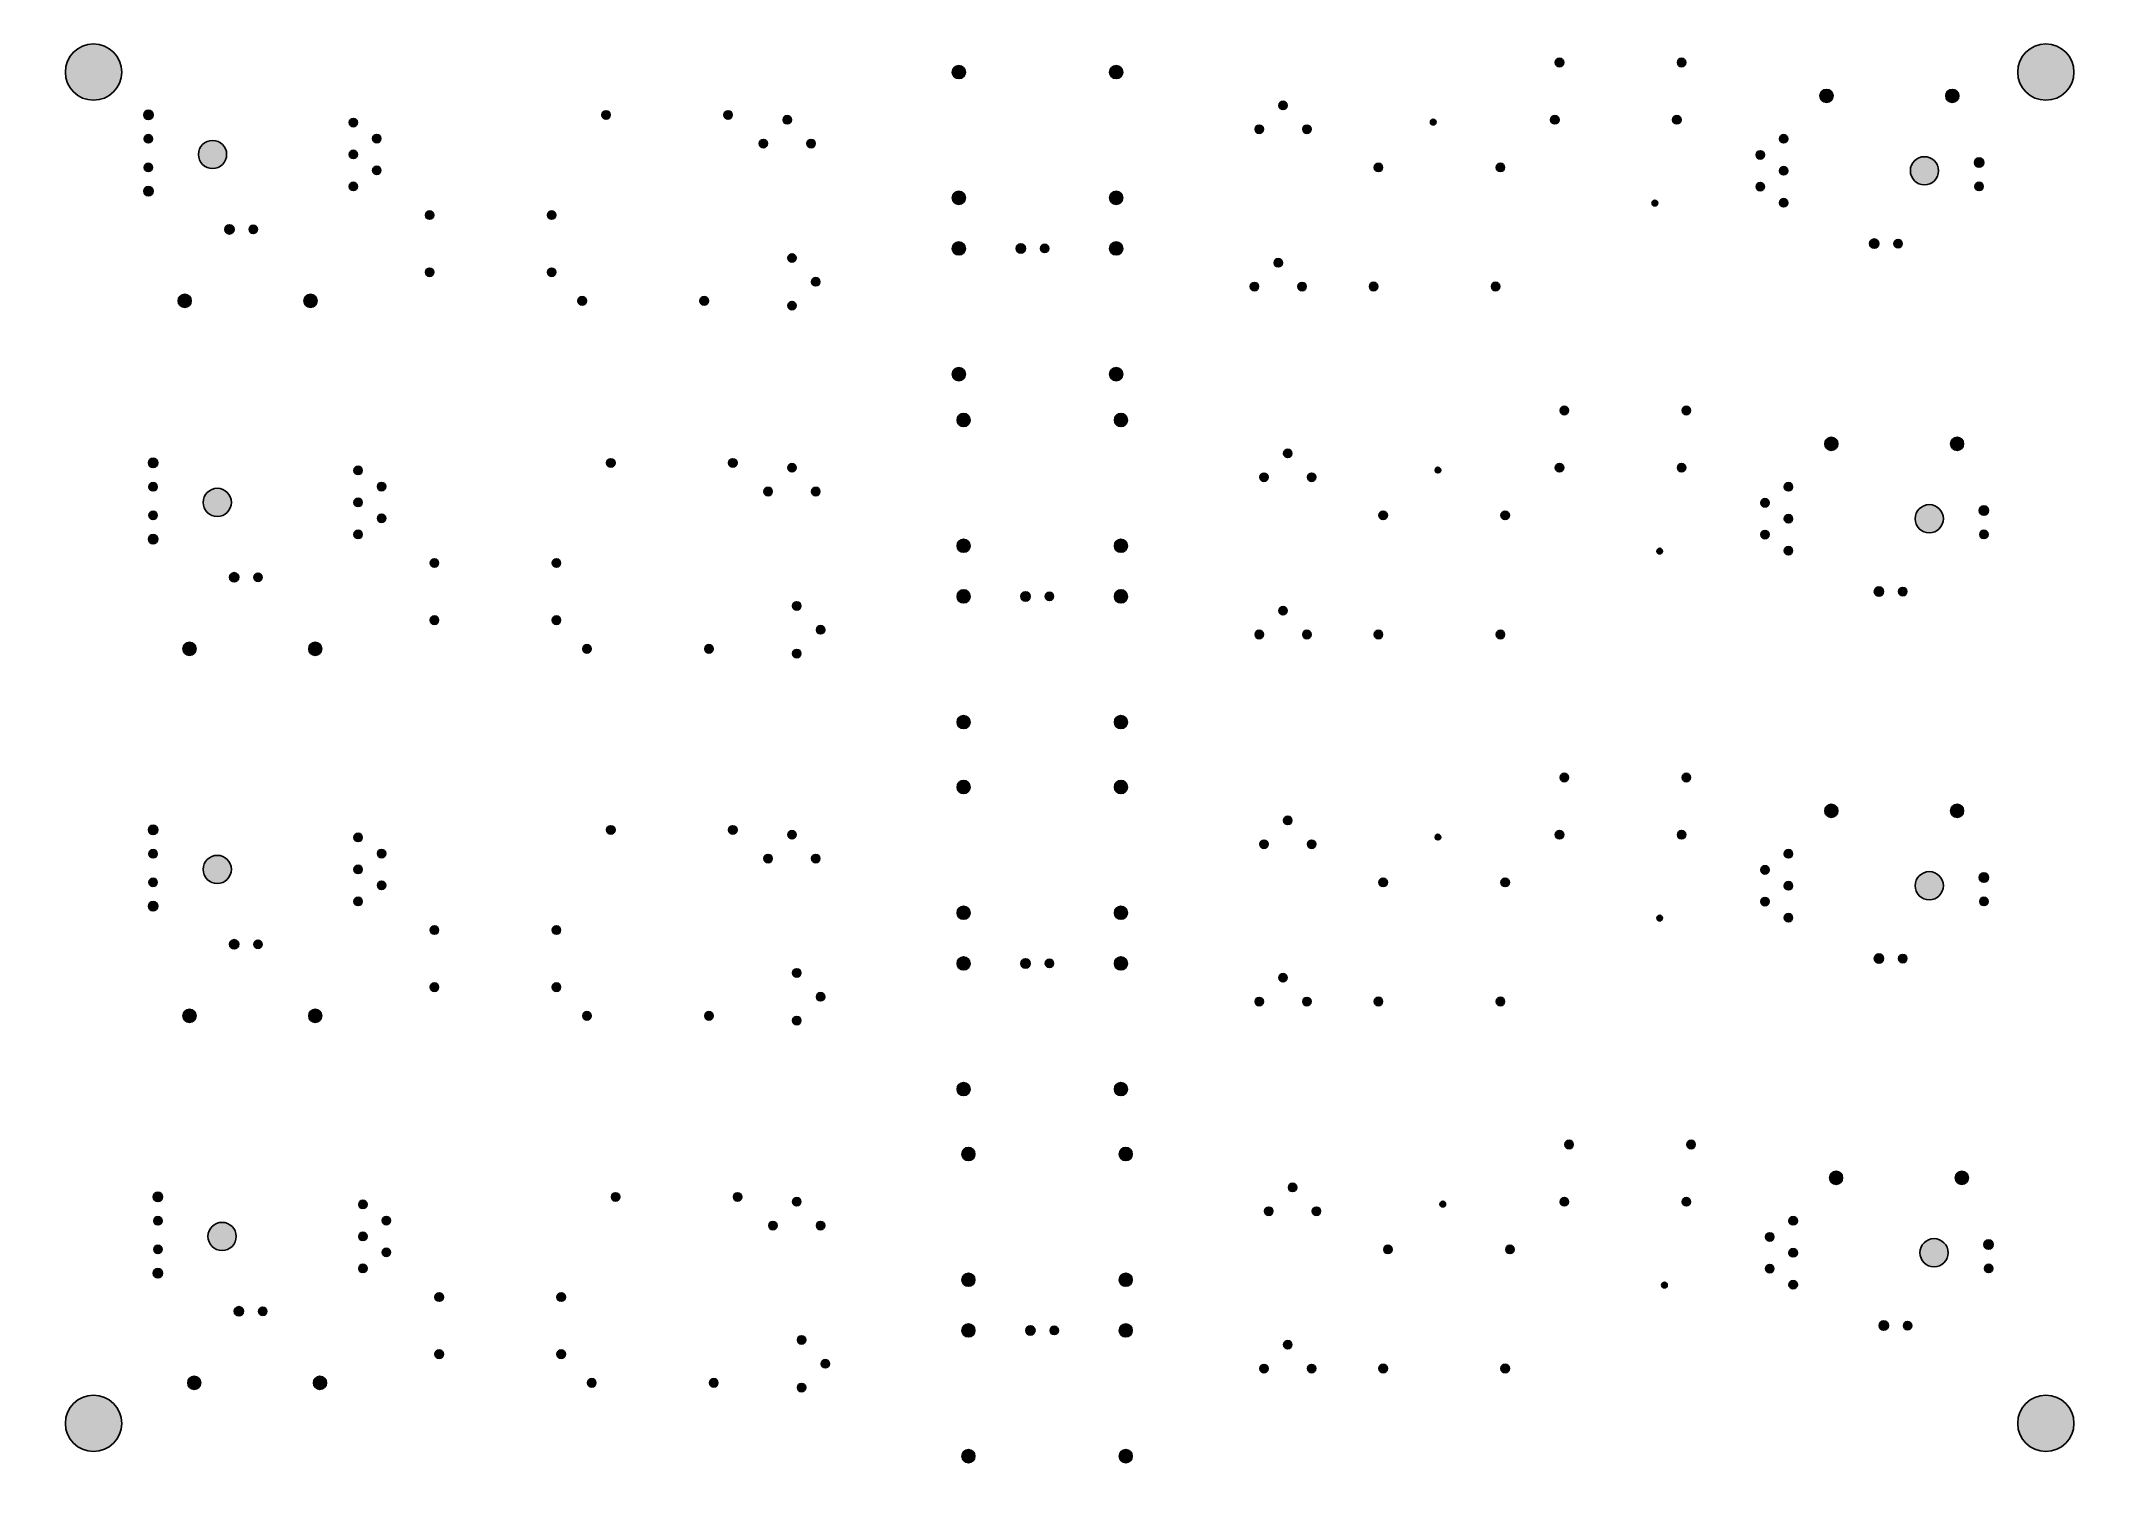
# Model space of a CAD drawing. Extents: x -90 to 8530, y -2840 to 3210.
import ezdxf

# ---------------------------------------------------------------- set-up
doc = ezdxf.new("R2010")
doc.units = 0
doc.layers.add('BOARD_OUTLINE', color=2, linetype='CONTINUOUS')
doc.layers.add('DRILL', color=255, linetype='CONTINUOUS')

msp = doc.modelspace()

# ---------------------------------------------------------------- hatches: boundary and pattern name
at = {"layer": 'BOARD_OUTLINE'}
h = msp.add_hatch(color=255, dxfattribs=at)
edge = h.paths.add_edge_path()
edge.add_arc((130, 3080), 118.110236, 0, 360)
h = msp.add_hatch(color=255, dxfattribs=at)
edge = h.paths.add_edge_path()
edge.add_arc((8320, 3080), 118.110236, 0, 360)
h = msp.add_hatch(color=255, dxfattribs=at)
edge = h.paths.add_edge_path()
edge.add_arc((130, -2590), 118.110236, 0, 360)
h = msp.add_hatch(color=255, dxfattribs=at)
edge = h.paths.add_edge_path()
edge.add_arc((8320, -2590), 118.110236, 0, 360)
at = {"layer": 'DRILL'}
h = msp.add_hatch(color=255, dxfattribs=at)
edge = h.paths.add_edge_path()
edge.add_arc((130, 3080), 118.110236, 0, 360)
h = msp.add_hatch(color=255, dxfattribs=at)
edge = h.paths.add_edge_path()
edge.add_arc((8320, 3080), 118.110236, 0, 360)
h = msp.add_hatch(color=255, dxfattribs=at)
edge = h.paths.add_edge_path()
edge.add_arc((3760, 3080), 27.5, 0, 360)
h = msp.add_hatch(color=255, dxfattribs=at)
edge = h.paths.add_edge_path()
edge.add_arc((4420, 3080), 27.5, 0, 360)
h = msp.add_hatch(color=255, dxfattribs=at)
edge = h.paths.add_edge_path()
edge.add_arc((6280, 3120), 17.716535, 0, 360)
h = msp.add_hatch(color=255, dxfattribs=at)
edge = h.paths.add_edge_path()
edge.add_arc((6791.811024, 3120), 17.716535, 0, 360)
h = msp.add_hatch(color=255, dxfattribs=at)
edge = h.paths.add_edge_path()
edge.add_arc((5120, 2940), 17.5, 0, 360)
h = msp.add_hatch(color=255, dxfattribs=at)
edge = h.paths.add_edge_path()
edge.add_arc((7400, 2980), 27.5, 0, 360)
h = msp.add_hatch(color=255, dxfattribs=at)
edge = h.paths.add_edge_path()
edge.add_arc((7927.559055, 2980), 27.5, 0, 360)
h = msp.add_hatch(color=255, dxfattribs=at)
edge = h.paths.add_edge_path()
edge.add_arc((360, 2900), 19.585, 0, 360)
h = msp.add_hatch(color=255, dxfattribs=at)
edge = h.paths.add_edge_path()
edge.add_arc((1220.000039, 2868.333268), 17.5, 0, 360)
h = msp.add_hatch(color=255, dxfattribs=at)
edge = h.paths.add_edge_path()
edge.add_arc((2280, 2900), 17.716535, 0, 360)
h = msp.add_hatch(color=255, dxfattribs=at)
edge = h.paths.add_edge_path()
edge.add_arc((2791.811024, 2900), 17.716535, 0, 360)
h = msp.add_hatch(color=255, dxfattribs=at)
edge = h.paths.add_edge_path()
edge.add_arc((3040, 2880), 17.5, 0, 360)
h = msp.add_hatch(color=255, dxfattribs=at)
edge = h.paths.add_edge_path()
edge.add_arc((5020, 2840), 17.5, 0, 360)
h = msp.add_hatch(color=255, dxfattribs=at)
edge = h.paths.add_edge_path()
edge.add_arc((5220, 2840), 17.5, 0, 360)
h = msp.add_hatch(color=255, dxfattribs=at)
edge = h.paths.add_edge_path()
edge.add_arc((5750, 2870), 11.811024, 0, 360)
h = msp.add_hatch(color=255, dxfattribs=at)
edge = h.paths.add_edge_path()
edge.add_arc((6260, 2880), 17.716535, 0, 360)
h = msp.add_hatch(color=255, dxfattribs=at)
edge = h.paths.add_edge_path()
edge.add_arc((6771.811024, 2880), 17.716535, 0, 360)
h = msp.add_hatch(color=255, dxfattribs=at)
edge = h.paths.add_edge_path()
edge.add_arc((360, 2800), 17.5, 0, 360)
h = msp.add_hatch(color=255, dxfattribs=at)
edge = h.paths.add_edge_path()
edge.add_arc((629.166693, 2734.166614), 59.165, 0, 360)
h = msp.add_hatch(color=255, dxfattribs=at)
edge = h.paths.add_edge_path()
edge.add_arc((1318.333346, 2800.833268), 17.5, 0, 360)
h = msp.add_hatch(color=255, dxfattribs=at)
edge = h.paths.add_edge_path()
edge.add_arc((2940, 2780), 17.5, 0, 360)
h = msp.add_hatch(color=255, dxfattribs=at)
edge = h.paths.add_edge_path()
edge.add_arc((3140, 2780), 17.5, 0, 360)
h = msp.add_hatch(color=255, dxfattribs=at)
edge = h.paths.add_edge_path()
edge.add_arc((7219.999961, 2800.000039), 17.5, 0, 360)
h = msp.add_hatch(color=255, dxfattribs=at)
edge = h.paths.add_edge_path()
edge.add_arc((360, 2680), 17.5, 0, 360)
h = msp.add_hatch(color=255, dxfattribs=at)
edge = h.paths.add_edge_path()
edge.add_arc((1220.000039, 2734.166614), 17.5, 0, 360)
h = msp.add_hatch(color=255, dxfattribs=at)
edge = h.paths.add_edge_path()
edge.add_arc((1318.333346, 2667.499961), 17.5, 0, 360)
h = msp.add_hatch(color=255, dxfattribs=at)
edge = h.paths.add_edge_path()
edge.add_arc((5520, 2680), 17.716535, 0, 360)
h = msp.add_hatch(color=255, dxfattribs=at)
edge = h.paths.add_edge_path()
edge.add_arc((6031.811024, 2680), 17.716535, 0, 360)
h = msp.add_hatch(color=255, dxfattribs=at)
edge = h.paths.add_edge_path()
edge.add_arc((7121.666654, 2732.500039), 17.5, 0, 360)
h = msp.add_hatch(color=255, dxfattribs=at)
edge = h.paths.add_edge_path()
edge.add_arc((7219.999961, 2665.833386), 17.5, 0, 360)
h = msp.add_hatch(color=255, dxfattribs=at)
edge = h.paths.add_edge_path()
edge.add_arc((7810.833307, 2665.833386), 59.165, 0, 360)
h = msp.add_hatch(color=255, dxfattribs=at)
edge = h.paths.add_edge_path()
edge.add_arc((8040, 2700), 19.585, 0, 360)
h = msp.add_hatch(color=255, dxfattribs=at)
edge = h.paths.add_edge_path()
edge.add_arc((360, 2580), 19.585, 0, 360)
h = msp.add_hatch(color=255, dxfattribs=at)
edge = h.paths.add_edge_path()
edge.add_arc((1220.000039, 2599.999961), 17.5, 0, 360)
h = msp.add_hatch(color=255, dxfattribs=at)
edge = h.paths.add_edge_path()
edge.add_arc((7121.666654, 2599.166732), 17.5, 0, 360)
h = msp.add_hatch(color=255, dxfattribs=at)
edge = h.paths.add_edge_path()
edge.add_arc((8040, 2600), 17.5, 0, 360)
h = msp.add_hatch(color=255, dxfattribs=at)
edge = h.paths.add_edge_path()
edge.add_arc((3760, 2552.440945), 27.5, 0, 360)
h = msp.add_hatch(color=255, dxfattribs=at)
edge = h.paths.add_edge_path()
edge.add_arc((4420, 2552.440945), 27.5, 0, 360)
h = msp.add_hatch(color=255, dxfattribs=at)
edge = h.paths.add_edge_path()
edge.add_arc((6680, 2530), 11.811024, 0, 360)
h = msp.add_hatch(color=255, dxfattribs=at)
edge = h.paths.add_edge_path()
edge.add_arc((7219.999961, 2531.666732), 17.5, 0, 360)
h = msp.add_hatch(color=255, dxfattribs=at)
edge = h.paths.add_edge_path()
edge.add_arc((700, 2420), 19.585, 0, 360)
h = msp.add_hatch(color=255, dxfattribs=at)
edge = h.paths.add_edge_path()
edge.add_arc((800, 2420), 17.5, 0, 360)
h = msp.add_hatch(color=255, dxfattribs=at)
edge = h.paths.add_edge_path()
edge.add_arc((1540, 2480), 17.716535, 0, 360)
h = msp.add_hatch(color=255, dxfattribs=at)
edge = h.paths.add_edge_path()
edge.add_arc((2051.811024, 2480), 17.716535, 0, 360)
h = msp.add_hatch(color=255, dxfattribs=at)
edge = h.paths.add_edge_path()
edge.add_arc((3760, 2340), 27.5, 0, 360)
h = msp.add_hatch(color=255, dxfattribs=at)
edge = h.paths.add_edge_path()
edge.add_arc((4020, 2340), 19.585, 0, 360)
h = msp.add_hatch(color=255, dxfattribs=at)
edge = h.paths.add_edge_path()
edge.add_arc((4120, 2340), 17.5, 0, 360)
h = msp.add_hatch(color=255, dxfattribs=at)
edge = h.paths.add_edge_path()
edge.add_arc((4420, 2340), 27.5, 0, 360)
h = msp.add_hatch(color=255, dxfattribs=at)
edge = h.paths.add_edge_path()
edge.add_arc((7600, 2360), 19.585, 0, 360)
h = msp.add_hatch(color=255, dxfattribs=at)
edge = h.paths.add_edge_path()
edge.add_arc((7700, 2360), 17.5, 0, 360)
h = msp.add_hatch(color=255, dxfattribs=at)
edge = h.paths.add_edge_path()
edge.add_arc((1540, 2240), 17.716535, 0, 360)
h = msp.add_hatch(color=255, dxfattribs=at)
edge = h.paths.add_edge_path()
edge.add_arc((2051.811024, 2240), 17.716535, 0, 360)
h = msp.add_hatch(color=255, dxfattribs=at)
edge = h.paths.add_edge_path()
edge.add_arc((3060, 2300), 17.5, 0, 360)
h = msp.add_hatch(color=255, dxfattribs=at)
edge = h.paths.add_edge_path()
edge.add_arc((5100, 2280), 17.5, 0, 360)
h = msp.add_hatch(color=255, dxfattribs=at)
edge = h.paths.add_edge_path()
edge.add_arc((3160, 2200), 17.5, 0, 360)
h = msp.add_hatch(color=255, dxfattribs=at)
edge = h.paths.add_edge_path()
edge.add_arc((5000, 2180), 17.5, 0, 360)
h = msp.add_hatch(color=255, dxfattribs=at)
edge = h.paths.add_edge_path()
edge.add_arc((5200, 2180), 17.5, 0, 360)
h = msp.add_hatch(color=255, dxfattribs=at)
edge = h.paths.add_edge_path()
edge.add_arc((5500, 2180), 17.716535, 0, 360)
h = msp.add_hatch(color=255, dxfattribs=at)
edge = h.paths.add_edge_path()
edge.add_arc((6011.811024, 2180), 17.716535, 0, 360)
h = msp.add_hatch(color=255, dxfattribs=at)
edge = h.paths.add_edge_path()
edge.add_arc((512.440945, 2120), 27.5, 0, 360)
h = msp.add_hatch(color=255, dxfattribs=at)
edge = h.paths.add_edge_path()
edge.add_arc((1040, 2120), 27.5, 0, 360)
h = msp.add_hatch(color=255, dxfattribs=at)
edge = h.paths.add_edge_path()
edge.add_arc((2180, 2120), 17.716535, 0, 360)
h = msp.add_hatch(color=255, dxfattribs=at)
edge = h.paths.add_edge_path()
edge.add_arc((2691.811024, 2120), 17.716535, 0, 360)
h = msp.add_hatch(color=255, dxfattribs=at)
edge = h.paths.add_edge_path()
edge.add_arc((3060, 2100), 17.5, 0, 360)
h = msp.add_hatch(color=255, dxfattribs=at)
edge = h.paths.add_edge_path()
edge.add_arc((3760, 1812.440945), 27.5, 0, 360)
h = msp.add_hatch(color=255, dxfattribs=at)
edge = h.paths.add_edge_path()
edge.add_arc((4420, 1812.440945), 27.5, 0, 360)
h = msp.add_hatch(color=255, dxfattribs=at)
edge = h.paths.add_edge_path()
edge.add_arc((3780, 1620), 27.5, 0, 360)
h = msp.add_hatch(color=255, dxfattribs=at)
edge = h.paths.add_edge_path()
edge.add_arc((4440, 1620), 27.5, 0, 360)
h = msp.add_hatch(color=255, dxfattribs=at)
edge = h.paths.add_edge_path()
edge.add_arc((6300, 1660), 17.716535, 0, 360)
h = msp.add_hatch(color=255, dxfattribs=at)
edge = h.paths.add_edge_path()
edge.add_arc((6811.811024, 1660), 17.716535, 0, 360)
h = msp.add_hatch(color=255, dxfattribs=at)
edge = h.paths.add_edge_path()
edge.add_arc((5140, 1480), 17.5, 0, 360)
h = msp.add_hatch(color=255, dxfattribs=at)
edge = h.paths.add_edge_path()
edge.add_arc((7420, 1520), 27.5, 0, 360)
h = msp.add_hatch(color=255, dxfattribs=at)
edge = h.paths.add_edge_path()
edge.add_arc((7947.559055, 1520), 27.5, 0, 360)
h = msp.add_hatch(color=255, dxfattribs=at)
edge = h.paths.add_edge_path()
edge.add_arc((380, 1440), 19.585, 0, 360)
h = msp.add_hatch(color=255, dxfattribs=at)
edge = h.paths.add_edge_path()
edge.add_arc((1240.000039, 1408.333268), 17.5, 0, 360)
h = msp.add_hatch(color=255, dxfattribs=at)
edge = h.paths.add_edge_path()
edge.add_arc((2300, 1440), 17.716535, 0, 360)
h = msp.add_hatch(color=255, dxfattribs=at)
edge = h.paths.add_edge_path()
edge.add_arc((2811.811024, 1440), 17.716535, 0, 360)
h = msp.add_hatch(color=255, dxfattribs=at)
edge = h.paths.add_edge_path()
edge.add_arc((3060, 1420), 17.5, 0, 360)
h = msp.add_hatch(color=255, dxfattribs=at)
edge = h.paths.add_edge_path()
edge.add_arc((5040, 1380), 17.5, 0, 360)
h = msp.add_hatch(color=255, dxfattribs=at)
edge = h.paths.add_edge_path()
edge.add_arc((5240, 1380), 17.5, 0, 360)
h = msp.add_hatch(color=255, dxfattribs=at)
edge = h.paths.add_edge_path()
edge.add_arc((5770, 1410), 11.811024, 0, 360)
h = msp.add_hatch(color=255, dxfattribs=at)
edge = h.paths.add_edge_path()
edge.add_arc((6280, 1420), 17.716535, 0, 360)
h = msp.add_hatch(color=255, dxfattribs=at)
edge = h.paths.add_edge_path()
edge.add_arc((6791.811024, 1420), 17.716535, 0, 360)
h = msp.add_hatch(color=255, dxfattribs=at)
edge = h.paths.add_edge_path()
edge.add_arc((380, 1340), 17.5, 0, 360)
h = msp.add_hatch(color=255, dxfattribs=at)
edge = h.paths.add_edge_path()
edge.add_arc((649.166693, 1274.166614), 59.165, 0, 360)
h = msp.add_hatch(color=255, dxfattribs=at)
edge = h.paths.add_edge_path()
edge.add_arc((1338.333346, 1340.833268), 17.5, 0, 360)
h = msp.add_hatch(color=255, dxfattribs=at)
edge = h.paths.add_edge_path()
edge.add_arc((2960, 1320), 17.5, 0, 360)
h = msp.add_hatch(color=255, dxfattribs=at)
edge = h.paths.add_edge_path()
edge.add_arc((3160, 1320), 17.5, 0, 360)
h = msp.add_hatch(color=255, dxfattribs=at)
edge = h.paths.add_edge_path()
edge.add_arc((7239.999961, 1340.000039), 17.5, 0, 360)
h = msp.add_hatch(color=255, dxfattribs=at)
edge = h.paths.add_edge_path()
edge.add_arc((380, 1220), 17.5, 0, 360)
h = msp.add_hatch(color=255, dxfattribs=at)
edge = h.paths.add_edge_path()
edge.add_arc((1240.000039, 1274.166614), 17.5, 0, 360)
h = msp.add_hatch(color=255, dxfattribs=at)
edge = h.paths.add_edge_path()
edge.add_arc((1338.333346, 1207.499961), 17.5, 0, 360)
h = msp.add_hatch(color=255, dxfattribs=at)
edge = h.paths.add_edge_path()
edge.add_arc((5540, 1220), 17.716535, 0, 360)
h = msp.add_hatch(color=255, dxfattribs=at)
edge = h.paths.add_edge_path()
edge.add_arc((6051.811024, 1220), 17.716535, 0, 360)
h = msp.add_hatch(color=255, dxfattribs=at)
edge = h.paths.add_edge_path()
edge.add_arc((7141.666654, 1272.500039), 17.5, 0, 360)
h = msp.add_hatch(color=255, dxfattribs=at)
edge = h.paths.add_edge_path()
edge.add_arc((7239.999961, 1205.833386), 17.5, 0, 360)
h = msp.add_hatch(color=255, dxfattribs=at)
edge = h.paths.add_edge_path()
edge.add_arc((7830.833307, 1205.833386), 59.165, 0, 360)
h = msp.add_hatch(color=255, dxfattribs=at)
edge = h.paths.add_edge_path()
edge.add_arc((8060, 1240), 19.585, 0, 360)
h = msp.add_hatch(color=255, dxfattribs=at)
edge = h.paths.add_edge_path()
edge.add_arc((380, 1120), 19.585, 0, 360)
h = msp.add_hatch(color=255, dxfattribs=at)
edge = h.paths.add_edge_path()
edge.add_arc((1240.000039, 1139.999961), 17.5, 0, 360)
h = msp.add_hatch(color=255, dxfattribs=at)
edge = h.paths.add_edge_path()
edge.add_arc((7141.666654, 1139.166732), 17.5, 0, 360)
h = msp.add_hatch(color=255, dxfattribs=at)
edge = h.paths.add_edge_path()
edge.add_arc((8060, 1140), 17.5, 0, 360)
h = msp.add_hatch(color=255, dxfattribs=at)
edge = h.paths.add_edge_path()
edge.add_arc((1560, 1020), 17.716535, 0, 360)
h = msp.add_hatch(color=255, dxfattribs=at)
edge = h.paths.add_edge_path()
edge.add_arc((2071.811024, 1020), 17.716535, 0, 360)
h = msp.add_hatch(color=255, dxfattribs=at)
edge = h.paths.add_edge_path()
edge.add_arc((3780, 1092.440945), 27.5, 0, 360)
h = msp.add_hatch(color=255, dxfattribs=at)
edge = h.paths.add_edge_path()
edge.add_arc((4440, 1092.440945), 27.5, 0, 360)
h = msp.add_hatch(color=255, dxfattribs=at)
edge = h.paths.add_edge_path()
edge.add_arc((6700, 1070), 11.811024, 0, 360)
h = msp.add_hatch(color=255, dxfattribs=at)
edge = h.paths.add_edge_path()
edge.add_arc((7239.999961, 1071.666732), 17.5, 0, 360)
h = msp.add_hatch(color=255, dxfattribs=at)
edge = h.paths.add_edge_path()
edge.add_arc((720, 960), 19.585, 0, 360)
h = msp.add_hatch(color=255, dxfattribs=at)
edge = h.paths.add_edge_path()
edge.add_arc((820, 960), 17.5, 0, 360)
h = msp.add_hatch(color=255, dxfattribs=at)
edge = h.paths.add_edge_path()
edge.add_arc((3780, 880), 27.5, 0, 360)
h = msp.add_hatch(color=255, dxfattribs=at)
edge = h.paths.add_edge_path()
edge.add_arc((4040, 880), 19.585, 0, 360)
h = msp.add_hatch(color=255, dxfattribs=at)
edge = h.paths.add_edge_path()
edge.add_arc((4140, 880), 17.5, 0, 360)
h = msp.add_hatch(color=255, dxfattribs=at)
edge = h.paths.add_edge_path()
edge.add_arc((4440, 880), 27.5, 0, 360)
h = msp.add_hatch(color=255, dxfattribs=at)
edge = h.paths.add_edge_path()
edge.add_arc((7620, 900), 19.585, 0, 360)
h = msp.add_hatch(color=255, dxfattribs=at)
edge = h.paths.add_edge_path()
edge.add_arc((7720, 900), 17.5, 0, 360)
h = msp.add_hatch(color=255, dxfattribs=at)
edge = h.paths.add_edge_path()
edge.add_arc((1560, 780), 17.716535, 0, 360)
h = msp.add_hatch(color=255, dxfattribs=at)
edge = h.paths.add_edge_path()
edge.add_arc((2071.811024, 780), 17.716535, 0, 360)
h = msp.add_hatch(color=255, dxfattribs=at)
edge = h.paths.add_edge_path()
edge.add_arc((3080, 840), 17.5, 0, 360)
h = msp.add_hatch(color=255, dxfattribs=at)
edge = h.paths.add_edge_path()
edge.add_arc((5120, 820), 17.5, 0, 360)
h = msp.add_hatch(color=255, dxfattribs=at)
edge = h.paths.add_edge_path()
edge.add_arc((3180, 740), 17.5, 0, 360)
h = msp.add_hatch(color=255, dxfattribs=at)
edge = h.paths.add_edge_path()
edge.add_arc((5020, 720), 17.5, 0, 360)
h = msp.add_hatch(color=255, dxfattribs=at)
edge = h.paths.add_edge_path()
edge.add_arc((5220, 720), 17.5, 0, 360)
h = msp.add_hatch(color=255, dxfattribs=at)
edge = h.paths.add_edge_path()
edge.add_arc((5520, 720), 17.716535, 0, 360)
h = msp.add_hatch(color=255, dxfattribs=at)
edge = h.paths.add_edge_path()
edge.add_arc((6031.811024, 720), 17.716535, 0, 360)
h = msp.add_hatch(color=255, dxfattribs=at)
edge = h.paths.add_edge_path()
edge.add_arc((532.440945, 660), 27.5, 0, 360)
h = msp.add_hatch(color=255, dxfattribs=at)
edge = h.paths.add_edge_path()
edge.add_arc((1060, 660), 27.5, 0, 360)
h = msp.add_hatch(color=255, dxfattribs=at)
edge = h.paths.add_edge_path()
edge.add_arc((2200, 660), 17.716535, 0, 360)
h = msp.add_hatch(color=255, dxfattribs=at)
edge = h.paths.add_edge_path()
edge.add_arc((2711.811024, 660), 17.716535, 0, 360)
h = msp.add_hatch(color=255, dxfattribs=at)
edge = h.paths.add_edge_path()
edge.add_arc((3080, 640), 17.5, 0, 360)
h = msp.add_hatch(color=255, dxfattribs=at)
edge = h.paths.add_edge_path()
edge.add_arc((3780, 352.440945), 27.5, 0, 360)
h = msp.add_hatch(color=255, dxfattribs=at)
edge = h.paths.add_edge_path()
edge.add_arc((4440, 352.440945), 27.5, 0, 360)
h = msp.add_hatch(color=255, dxfattribs=at)
edge = h.paths.add_edge_path()
edge.add_arc((3780, 80), 27.5, 0, 360)
h = msp.add_hatch(color=255, dxfattribs=at)
edge = h.paths.add_edge_path()
edge.add_arc((4440, 80), 27.5, 0, 360)
h = msp.add_hatch(color=255, dxfattribs=at)
edge = h.paths.add_edge_path()
edge.add_arc((6300, 120), 17.716535, 0, 360)
h = msp.add_hatch(color=255, dxfattribs=at)
edge = h.paths.add_edge_path()
edge.add_arc((6811.811024, 120), 17.716535, 0, 360)
h = msp.add_hatch(color=255, dxfattribs=at)
edge = h.paths.add_edge_path()
edge.add_arc((7420, -20), 27.5, 0, 360)
h = msp.add_hatch(color=255, dxfattribs=at)
edge = h.paths.add_edge_path()
edge.add_arc((7947.559055, -20), 27.5, 0, 360)
h = msp.add_hatch(color=255, dxfattribs=at)
edge = h.paths.add_edge_path()
edge.add_arc((380, -100), 19.585, 0, 360)
h = msp.add_hatch(color=255, dxfattribs=at)
edge = h.paths.add_edge_path()
edge.add_arc((2300, -100), 17.716535, 0, 360)
h = msp.add_hatch(color=255, dxfattribs=at)
edge = h.paths.add_edge_path()
edge.add_arc((2811.811024, -100), 17.716535, 0, 360)
h = msp.add_hatch(color=255, dxfattribs=at)
edge = h.paths.add_edge_path()
edge.add_arc((5140, -60), 17.5, 0, 360)
h = msp.add_hatch(color=255, dxfattribs=at)
edge = h.paths.add_edge_path()
edge.add_arc((1240.000039, -131.666732), 17.5, 0, 360)
h = msp.add_hatch(color=255, dxfattribs=at)
edge = h.paths.add_edge_path()
edge.add_arc((3060, -120), 17.5, 0, 360)
h = msp.add_hatch(color=255, dxfattribs=at)
edge = h.paths.add_edge_path()
edge.add_arc((5040, -160), 17.5, 0, 360)
h = msp.add_hatch(color=255, dxfattribs=at)
edge = h.paths.add_edge_path()
edge.add_arc((5240, -160), 17.5, 0, 360)
h = msp.add_hatch(color=255, dxfattribs=at)
edge = h.paths.add_edge_path()
edge.add_arc((5770, -130), 11.811024, 0, 360)
h = msp.add_hatch(color=255, dxfattribs=at)
edge = h.paths.add_edge_path()
edge.add_arc((6280, -120), 17.716535, 0, 360)
h = msp.add_hatch(color=255, dxfattribs=at)
edge = h.paths.add_edge_path()
edge.add_arc((6791.811024, -120), 17.716535, 0, 360)
h = msp.add_hatch(color=255, dxfattribs=at)
edge = h.paths.add_edge_path()
edge.add_arc((380, -200), 17.5, 0, 360)
h = msp.add_hatch(color=255, dxfattribs=at)
edge = h.paths.add_edge_path()
edge.add_arc((649.166693, -265.833386), 59.165, 0, 360)
h = msp.add_hatch(color=255, dxfattribs=at)
edge = h.paths.add_edge_path()
edge.add_arc((1240.000039, -265.833386), 17.5, 0, 360)
h = msp.add_hatch(color=255, dxfattribs=at)
edge = h.paths.add_edge_path()
edge.add_arc((1338.333346, -199.166732), 17.5, 0, 360)
h = msp.add_hatch(color=255, dxfattribs=at)
edge = h.paths.add_edge_path()
edge.add_arc((2960, -220), 17.5, 0, 360)
h = msp.add_hatch(color=255, dxfattribs=at)
edge = h.paths.add_edge_path()
edge.add_arc((3160, -220), 17.5, 0, 360)
h = msp.add_hatch(color=255, dxfattribs=at)
edge = h.paths.add_edge_path()
edge.add_arc((7141.666654, -267.499961), 17.5, 0, 360)
h = msp.add_hatch(color=255, dxfattribs=at)
edge = h.paths.add_edge_path()
edge.add_arc((7239.999961, -199.999961), 17.5, 0, 360)
h = msp.add_hatch(color=255, dxfattribs=at)
edge = h.paths.add_edge_path()
edge.add_arc((380, -320), 17.5, 0, 360)
h = msp.add_hatch(color=255, dxfattribs=at)
edge = h.paths.add_edge_path()
edge.add_arc((1338.333346, -332.500039), 17.5, 0, 360)
h = msp.add_hatch(color=255, dxfattribs=at)
edge = h.paths.add_edge_path()
edge.add_arc((5540, -320), 17.716535, 0, 360)
h = msp.add_hatch(color=255, dxfattribs=at)
edge = h.paths.add_edge_path()
edge.add_arc((6051.811024, -320), 17.716535, 0, 360)
h = msp.add_hatch(color=255, dxfattribs=at)
edge = h.paths.add_edge_path()
edge.add_arc((7239.999961, -334.166614), 17.5, 0, 360)
h = msp.add_hatch(color=255, dxfattribs=at)
edge = h.paths.add_edge_path()
edge.add_arc((7830.833307, -334.166614), 59.165, 0, 360)
h = msp.add_hatch(color=255, dxfattribs=at)
edge = h.paths.add_edge_path()
edge.add_arc((8060, -300), 19.585, 0, 360)
h = msp.add_hatch(color=255, dxfattribs=at)
edge = h.paths.add_edge_path()
edge.add_arc((380, -420), 19.585, 0, 360)
h = msp.add_hatch(color=255, dxfattribs=at)
edge = h.paths.add_edge_path()
edge.add_arc((1240.000039, -400.000039), 17.5, 0, 360)
h = msp.add_hatch(color=255, dxfattribs=at)
edge = h.paths.add_edge_path()
edge.add_arc((3780, -447.559055), 27.5, 0, 360)
h = msp.add_hatch(color=255, dxfattribs=at)
edge = h.paths.add_edge_path()
edge.add_arc((4440, -447.559055), 27.5, 0, 360)
h = msp.add_hatch(color=255, dxfattribs=at)
edge = h.paths.add_edge_path()
edge.add_arc((7141.666654, -400.833268), 17.5, 0, 360)
h = msp.add_hatch(color=255, dxfattribs=at)
edge = h.paths.add_edge_path()
edge.add_arc((8060, -400), 17.5, 0, 360)
h = msp.add_hatch(color=255, dxfattribs=at)
edge = h.paths.add_edge_path()
edge.add_arc((1560, -520), 17.716535, 0, 360)
h = msp.add_hatch(color=255, dxfattribs=at)
edge = h.paths.add_edge_path()
edge.add_arc((2071.811024, -520), 17.716535, 0, 360)
h = msp.add_hatch(color=255, dxfattribs=at)
edge = h.paths.add_edge_path()
edge.add_arc((6700, -470), 11.811024, 0, 360)
h = msp.add_hatch(color=255, dxfattribs=at)
edge = h.paths.add_edge_path()
edge.add_arc((7239.999961, -468.333268), 17.5, 0, 360)
h = msp.add_hatch(color=255, dxfattribs=at)
edge = h.paths.add_edge_path()
edge.add_arc((720, -580), 19.585, 0, 360)
h = msp.add_hatch(color=255, dxfattribs=at)
edge = h.paths.add_edge_path()
edge.add_arc((820, -580), 17.5, 0, 360)
h = msp.add_hatch(color=255, dxfattribs=at)
edge = h.paths.add_edge_path()
edge.add_arc((3080, -700), 17.5, 0, 360)
h = msp.add_hatch(color=255, dxfattribs=at)
edge = h.paths.add_edge_path()
edge.add_arc((3780, -660), 27.5, 0, 360)
h = msp.add_hatch(color=255, dxfattribs=at)
edge = h.paths.add_edge_path()
edge.add_arc((4040, -660), 19.585, 0, 360)
h = msp.add_hatch(color=255, dxfattribs=at)
edge = h.paths.add_edge_path()
edge.add_arc((4140, -660), 17.5, 0, 360)
h = msp.add_hatch(color=255, dxfattribs=at)
edge = h.paths.add_edge_path()
edge.add_arc((4440, -660), 27.5, 0, 360)
h = msp.add_hatch(color=255, dxfattribs=at)
edge = h.paths.add_edge_path()
edge.add_arc((7620, -640), 19.585, 0, 360)
h = msp.add_hatch(color=255, dxfattribs=at)
edge = h.paths.add_edge_path()
edge.add_arc((7720, -640), 17.5, 0, 360)
h = msp.add_hatch(color=255, dxfattribs=at)
edge = h.paths.add_edge_path()
edge.add_arc((1560, -760), 17.716535, 0, 360)
h = msp.add_hatch(color=255, dxfattribs=at)
edge = h.paths.add_edge_path()
edge.add_arc((2071.811024, -760), 17.716535, 0, 360)
h = msp.add_hatch(color=255, dxfattribs=at)
edge = h.paths.add_edge_path()
edge.add_arc((5120, -720), 17.5, 0, 360)
h = msp.add_hatch(color=255, dxfattribs=at)
edge = h.paths.add_edge_path()
edge.add_arc((532.440945, -880), 27.5, 0, 360)
h = msp.add_hatch(color=255, dxfattribs=at)
edge = h.paths.add_edge_path()
edge.add_arc((1060, -880), 27.5, 0, 360)
h = msp.add_hatch(color=255, dxfattribs=at)
edge = h.paths.add_edge_path()
edge.add_arc((3180, -800), 17.5, 0, 360)
h = msp.add_hatch(color=255, dxfattribs=at)
edge = h.paths.add_edge_path()
edge.add_arc((5020, -820), 17.5, 0, 360)
h = msp.add_hatch(color=255, dxfattribs=at)
edge = h.paths.add_edge_path()
edge.add_arc((5220, -820), 17.5, 0, 360)
h = msp.add_hatch(color=255, dxfattribs=at)
edge = h.paths.add_edge_path()
edge.add_arc((5520, -820), 17.716535, 0, 360)
h = msp.add_hatch(color=255, dxfattribs=at)
edge = h.paths.add_edge_path()
edge.add_arc((6031.811024, -820), 17.716535, 0, 360)
h = msp.add_hatch(color=255, dxfattribs=at)
edge = h.paths.add_edge_path()
edge.add_arc((2200, -880), 17.716535, 0, 360)
h = msp.add_hatch(color=255, dxfattribs=at)
edge = h.paths.add_edge_path()
edge.add_arc((2711.811024, -880), 17.716535, 0, 360)
h = msp.add_hatch(color=255, dxfattribs=at)
edge = h.paths.add_edge_path()
edge.add_arc((3080, -900), 17.5, 0, 360)
h = msp.add_hatch(color=255, dxfattribs=at)
edge = h.paths.add_edge_path()
edge.add_arc((3780, -1187.559055), 27.5, 0, 360)
h = msp.add_hatch(color=255, dxfattribs=at)
edge = h.paths.add_edge_path()
edge.add_arc((4440, -1187.559055), 27.5, 0, 360)
h = msp.add_hatch(color=255, dxfattribs=at)
edge = h.paths.add_edge_path()
edge.add_arc((3800, -1460), 27.5, 0, 360)
h = msp.add_hatch(color=255, dxfattribs=at)
edge = h.paths.add_edge_path()
edge.add_arc((4460, -1460), 27.5, 0, 360)
h = msp.add_hatch(color=255, dxfattribs=at)
edge = h.paths.add_edge_path()
edge.add_arc((6320, -1420), 17.716535, 0, 360)
h = msp.add_hatch(color=255, dxfattribs=at)
edge = h.paths.add_edge_path()
edge.add_arc((6831.811024, -1420), 17.716535, 0, 360)
h = msp.add_hatch(color=255, dxfattribs=at)
edge = h.paths.add_edge_path()
edge.add_arc((7440, -1560), 27.5, 0, 360)
h = msp.add_hatch(color=255, dxfattribs=at)
edge = h.paths.add_edge_path()
edge.add_arc((7967.559055, -1560), 27.5, 0, 360)
h = msp.add_hatch(color=255, dxfattribs=at)
edge = h.paths.add_edge_path()
edge.add_arc((400, -1640), 19.585, 0, 360)
h = msp.add_hatch(color=255, dxfattribs=at)
edge = h.paths.add_edge_path()
edge.add_arc((2320, -1640), 17.716535, 0, 360)
h = msp.add_hatch(color=255, dxfattribs=at)
edge = h.paths.add_edge_path()
edge.add_arc((2831.811024, -1640), 17.716535, 0, 360)
h = msp.add_hatch(color=255, dxfattribs=at)
edge = h.paths.add_edge_path()
edge.add_arc((5160, -1600), 17.5, 0, 360)
h = msp.add_hatch(color=255, dxfattribs=at)
edge = h.paths.add_edge_path()
edge.add_arc((400, -1740), 17.5, 0, 360)
h = msp.add_hatch(color=255, dxfattribs=at)
edge = h.paths.add_edge_path()
edge.add_arc((1260.000039, -1671.666732), 17.5, 0, 360)
h = msp.add_hatch(color=255, dxfattribs=at)
edge = h.paths.add_edge_path()
edge.add_arc((1358.333346, -1739.166732), 17.5, 0, 360)
h = msp.add_hatch(color=255, dxfattribs=at)
edge = h.paths.add_edge_path()
edge.add_arc((3080, -1660), 17.5, 0, 360)
h = msp.add_hatch(color=255, dxfattribs=at)
edge = h.paths.add_edge_path()
edge.add_arc((5060, -1700), 17.5, 0, 360)
h = msp.add_hatch(color=255, dxfattribs=at)
edge = h.paths.add_edge_path()
edge.add_arc((5260, -1700), 17.5, 0, 360)
h = msp.add_hatch(color=255, dxfattribs=at)
edge = h.paths.add_edge_path()
edge.add_arc((5790, -1670), 11.811024, 0, 360)
h = msp.add_hatch(color=255, dxfattribs=at)
edge = h.paths.add_edge_path()
edge.add_arc((6300, -1660), 17.716535, 0, 360)
h = msp.add_hatch(color=255, dxfattribs=at)
edge = h.paths.add_edge_path()
edge.add_arc((6811.811024, -1660), 17.716535, 0, 360)
h = msp.add_hatch(color=255, dxfattribs=at)
edge = h.paths.add_edge_path()
edge.add_arc((7259.999961, -1739.999961), 17.5, 0, 360)
h = msp.add_hatch(color=255, dxfattribs=at)
edge = h.paths.add_edge_path()
edge.add_arc((669.166693, -1805.833386), 59.165, 0, 360)
h = msp.add_hatch(color=255, dxfattribs=at)
edge = h.paths.add_edge_path()
edge.add_arc((1260.000039, -1805.833386), 17.5, 0, 360)
h = msp.add_hatch(color=255, dxfattribs=at)
edge = h.paths.add_edge_path()
edge.add_arc((2980, -1760), 17.5, 0, 360)
h = msp.add_hatch(color=255, dxfattribs=at)
edge = h.paths.add_edge_path()
edge.add_arc((3180, -1760), 17.5, 0, 360)
h = msp.add_hatch(color=255, dxfattribs=at)
edge = h.paths.add_edge_path()
edge.add_arc((7161.666654, -1807.499961), 17.5, 0, 360)
h = msp.add_hatch(color=255, dxfattribs=at)
edge = h.paths.add_edge_path()
edge.add_arc((400, -1860), 17.5, 0, 360)
h = msp.add_hatch(color=255, dxfattribs=at)
edge = h.paths.add_edge_path()
edge.add_arc((1358.333346, -1872.500039), 17.5, 0, 360)
h = msp.add_hatch(color=255, dxfattribs=at)
edge = h.paths.add_edge_path()
edge.add_arc((5560, -1860), 17.716535, 0, 360)
h = msp.add_hatch(color=255, dxfattribs=at)
edge = h.paths.add_edge_path()
edge.add_arc((6071.811024, -1860), 17.716535, 0, 360)
h = msp.add_hatch(color=255, dxfattribs=at)
edge = h.paths.add_edge_path()
edge.add_arc((7259.999961, -1874.166614), 17.5, 0, 360)
h = msp.add_hatch(color=255, dxfattribs=at)
edge = h.paths.add_edge_path()
edge.add_arc((7850.833307, -1874.166614), 59.165, 0, 360)
h = msp.add_hatch(color=255, dxfattribs=at)
edge = h.paths.add_edge_path()
edge.add_arc((8080, -1840), 19.585, 0, 360)
h = msp.add_hatch(color=255, dxfattribs=at)
edge = h.paths.add_edge_path()
edge.add_arc((400, -1960), 19.585, 0, 360)
h = msp.add_hatch(color=255, dxfattribs=at)
edge = h.paths.add_edge_path()
edge.add_arc((1260.000039, -1940.000039), 17.5, 0, 360)
h = msp.add_hatch(color=255, dxfattribs=at)
edge = h.paths.add_edge_path()
edge.add_arc((3800, -1987.559055), 27.5, 0, 360)
h = msp.add_hatch(color=255, dxfattribs=at)
edge = h.paths.add_edge_path()
edge.add_arc((4460, -1987.559055), 27.5, 0, 360)
h = msp.add_hatch(color=255, dxfattribs=at)
edge = h.paths.add_edge_path()
edge.add_arc((7161.666654, -1940.833268), 17.5, 0, 360)
h = msp.add_hatch(color=255, dxfattribs=at)
edge = h.paths.add_edge_path()
edge.add_arc((8080, -1940), 17.5, 0, 360)
h = msp.add_hatch(color=255, dxfattribs=at)
edge = h.paths.add_edge_path()
edge.add_arc((1580, -2060), 17.716535, 0, 360)
h = msp.add_hatch(color=255, dxfattribs=at)
edge = h.paths.add_edge_path()
edge.add_arc((2091.811024, -2060), 17.716535, 0, 360)
h = msp.add_hatch(color=255, dxfattribs=at)
edge = h.paths.add_edge_path()
edge.add_arc((6720, -2010), 11.811024, 0, 360)
h = msp.add_hatch(color=255, dxfattribs=at)
edge = h.paths.add_edge_path()
edge.add_arc((7259.999961, -2008.333268), 17.5, 0, 360)
h = msp.add_hatch(color=255, dxfattribs=at)
edge = h.paths.add_edge_path()
edge.add_arc((740, -2120), 19.585, 0, 360)
h = msp.add_hatch(color=255, dxfattribs=at)
edge = h.paths.add_edge_path()
edge.add_arc((840, -2120), 17.5, 0, 360)
h = msp.add_hatch(color=255, dxfattribs=at)
edge = h.paths.add_edge_path()
edge.add_arc((3100, -2240), 17.5, 0, 360)
h = msp.add_hatch(color=255, dxfattribs=at)
edge = h.paths.add_edge_path()
edge.add_arc((3800, -2200), 27.5, 0, 360)
h = msp.add_hatch(color=255, dxfattribs=at)
edge = h.paths.add_edge_path()
edge.add_arc((4060, -2200), 19.585, 0, 360)
h = msp.add_hatch(color=255, dxfattribs=at)
edge = h.paths.add_edge_path()
edge.add_arc((4160, -2200), 17.5, 0, 360)
h = msp.add_hatch(color=255, dxfattribs=at)
edge = h.paths.add_edge_path()
edge.add_arc((4460, -2200), 27.5, 0, 360)
h = msp.add_hatch(color=255, dxfattribs=at)
edge = h.paths.add_edge_path()
edge.add_arc((7640, -2180), 19.585, 0, 360)
h = msp.add_hatch(color=255, dxfattribs=at)
edge = h.paths.add_edge_path()
edge.add_arc((7740, -2180), 17.5, 0, 360)
h = msp.add_hatch(color=255, dxfattribs=at)
edge = h.paths.add_edge_path()
edge.add_arc((1580, -2300), 17.716535, 0, 360)
h = msp.add_hatch(color=255, dxfattribs=at)
edge = h.paths.add_edge_path()
edge.add_arc((2091.811024, -2300), 17.716535, 0, 360)
h = msp.add_hatch(color=255, dxfattribs=at)
edge = h.paths.add_edge_path()
edge.add_arc((3200, -2340), 17.5, 0, 360)
h = msp.add_hatch(color=255, dxfattribs=at)
edge = h.paths.add_edge_path()
edge.add_arc((5140, -2260), 17.5, 0, 360)
h = msp.add_hatch(color=255, dxfattribs=at)
edge = h.paths.add_edge_path()
edge.add_arc((552.440945, -2420), 27.5, 0, 360)
h = msp.add_hatch(color=255, dxfattribs=at)
edge = h.paths.add_edge_path()
edge.add_arc((1080, -2420), 27.5, 0, 360)
h = msp.add_hatch(color=255, dxfattribs=at)
edge = h.paths.add_edge_path()
edge.add_arc((2220, -2420), 17.716535, 0, 360)
h = msp.add_hatch(color=255, dxfattribs=at)
edge = h.paths.add_edge_path()
edge.add_arc((2731.811024, -2420), 17.716535, 0, 360)
h = msp.add_hatch(color=255, dxfattribs=at)
edge = h.paths.add_edge_path()
edge.add_arc((5040, -2360), 17.5, 0, 360)
h = msp.add_hatch(color=255, dxfattribs=at)
edge = h.paths.add_edge_path()
edge.add_arc((5240, -2360), 17.5, 0, 360)
h = msp.add_hatch(color=255, dxfattribs=at)
edge = h.paths.add_edge_path()
edge.add_arc((5540, -2360), 17.716535, 0, 360)
h = msp.add_hatch(color=255, dxfattribs=at)
edge = h.paths.add_edge_path()
edge.add_arc((6051.811024, -2360), 17.716535, 0, 360)
h = msp.add_hatch(color=255, dxfattribs=at)
edge = h.paths.add_edge_path()
edge.add_arc((130, -2590), 118.110236, 0, 360)
h = msp.add_hatch(color=255, dxfattribs=at)
edge = h.paths.add_edge_path()
edge.add_arc((3100, -2440), 17.5, 0, 360)
h = msp.add_hatch(color=255, dxfattribs=at)
edge = h.paths.add_edge_path()
edge.add_arc((8320, -2590), 118.110236, 0, 360)
h = msp.add_hatch(color=255, dxfattribs=at)
edge = h.paths.add_edge_path()
edge.add_arc((3800, -2727.559055), 27.5, 0, 360)
h = msp.add_hatch(color=255, dxfattribs=at)
edge = h.paths.add_edge_path()
edge.add_arc((4460, -2727.559055), 27.5, 0, 360)

# ---------------------------------------------------------------- linework, layer by layer
at = {"layer": 'BOARD_OUTLINE', "color": 2, "const_width": 0.000039}
for points in [[(8530, 3210), (-90, 3210)], [(-90, 3210), (-90, -2840)], [(8530, -2840), (8530, 3210)], [(-90, -2840), (8530, -2840)]]:
    msp.add_lwpolyline(points, dxfattribs=at)
at = {"layer": 'BOARD_OUTLINE', "color": 255}
for centre in [(130, 3080), (8320, 3080), (130, -2590), (8320, -2590)]:
    msp.add_circle(centre, 118.110236, dxfattribs=at)
at = {"layer": 'DRILL', "color": 255}
for centre, radius in [((130, 3080), 118.110236), ((8320, 3080), 118.110236), ((3760, 3080), 27.5), ((4420, 3080), 27.5), ((6280, 3120), 17.716535), ((6791.811024, 3120), 17.716535), ((5120, 2940), 17.5), ((7400, 2980), 27.5), ((7927.559055, 2980), 27.5), ((360, 2900), 19.585), ((1220.000039, 2868.333268), 17.5), ((2280, 2900), 17.716535), ((2791.811024, 2900), 17.716535), ((3040, 2880), 17.5), ((5020, 2840), 17.5), ((5220, 2840), 17.5), ((5750, 2870), 11.811024), ((6260, 2880), 17.716535), ((6771.811024, 2880), 17.716535), ((360, 2800), 17.5), ((629.166693, 2734.166614), 59.165), ((1318.333346, 2800.833268), 17.5), ((2940, 2780), 17.5), ((3140, 2780), 17.5), ((7219.999961, 2800.000039), 17.5), ((360, 2680), 17.5), ((1220.000039, 2734.166614), 17.5), ((1318.333346, 2667.499961), 17.5), ((5520, 2680), 17.716535), ((6031.811024, 2680), 17.716535), ((7121.666654, 2732.500039), 17.5), ((7219.999961, 2665.833386), 17.5), ((7810.833307, 2665.833386), 59.165), ((8040, 2700), 19.585), ((360, 2580), 19.585), ((1220.000039, 2599.999961), 17.5), ((7121.666654, 2599.166732), 17.5), ((8040, 2600), 17.5), ((3760, 2552.440945), 27.5), ((4420, 2552.440945), 27.5), ((6680, 2530), 11.811024), ((7219.999961, 2531.666732), 17.5), ((700, 2420), 19.585), ((800, 2420), 17.5), ((1540, 2480), 17.716535), ((2051.811024, 2480), 17.716535), ((3760, 2340), 27.5), ((4020, 2340), 19.585), ((4120, 2340), 17.5), ((4420, 2340), 27.5), ((7600, 2360), 19.585), ((7700, 2360), 17.5), ((1540, 2240), 17.716535), ((2051.811024, 2240), 17.716535), ((3060, 2300), 17.5), ((5100, 2280), 17.5), ((3160, 2200), 17.5), ((5000, 2180), 17.5), ((5200, 2180), 17.5), ((5500, 2180), 17.716535), ((6011.811024, 2180), 17.716535), ((512.440945, 2120), 27.5), ((1040, 2120), 27.5), ((2180, 2120), 17.716535), ((2691.811024, 2120), 17.716535), ((3060, 2100), 17.5), ((3760, 1812.440945), 27.5), ((4420, 1812.440945), 27.5), ((3780, 1620), 27.5), ((4440, 1620), 27.5), ((6300, 1660), 17.716535), ((6811.811024, 1660), 17.716535), ((5140, 1480), 17.5), ((7420, 1520), 27.5), ((7947.559055, 1520), 27.5), ((380, 1440), 19.585), ((1240.000039, 1408.333268), 17.5), ((2300, 1440), 17.716535), ((2811.811024, 1440), 17.716535), ((3060, 1420), 17.5), ((5040, 1380), 17.5), ((5240, 1380), 17.5), ((5770, 1410), 11.811024), ((6280, 1420), 17.716535), ((6791.811024, 1420), 17.716535), ((380, 1340), 17.5), ((649.166693, 1274.166614), 59.165), ((1338.333346, 1340.833268), 17.5), ((2960, 1320), 17.5), ((3160, 1320), 17.5), ((7239.999961, 1340.000039), 17.5), ((380, 1220), 17.5), ((1240.000039, 1274.166614), 17.5), ((1338.333346, 1207.499961), 17.5), ((5540, 1220), 17.716535), ((6051.811024, 1220), 17.716535), ((7141.666654, 1272.500039), 17.5), ((7239.999961, 1205.833386), 17.5), ((7830.833307, 1205.833386), 59.165), ((8060, 1240), 19.585), ((380, 1120), 19.585), ((1240.000039, 1139.999961), 17.5), ((7141.666654, 1139.166732), 17.5), ((8060, 1140), 17.5), ((1560, 1020), 17.716535), ((2071.811024, 1020), 17.716535), ((3780, 1092.440945), 27.5), ((4440, 1092.440945), 27.5), ((6700, 1070), 11.811024), ((7239.999961, 1071.666732), 17.5), ((720, 960), 19.585), ((820, 960), 17.5), ((3780, 880), 27.5), ((4040, 880), 19.585), ((4140, 880), 17.5), ((4440, 880), 27.5), ((7620, 900), 19.585), ((7720, 900), 17.5), ((1560, 780), 17.716535), ((2071.811024, 780), 17.716535), ((3080, 840), 17.5), ((5120, 820), 17.5), ((3180, 740), 17.5), ((5020, 720), 17.5), ((5220, 720), 17.5), ((5520, 720), 17.716535), ((6031.811024, 720), 17.716535), ((532.440945, 660), 27.5), ((1060, 660), 27.5), ((2200, 660), 17.716535), ((2711.811024, 660), 17.716535), ((3080, 640), 17.5), ((3780, 352.440945), 27.5), ((4440, 352.440945), 27.5), ((3780, 80), 27.5), ((4440, 80), 27.5), ((6300, 120), 17.716535), ((6811.811024, 120), 17.716535), ((7420, -20), 27.5), ((7947.559055, -20), 27.5), ((380, -100), 19.585), ((2300, -100), 17.716535), ((2811.811024, -100), 17.716535), ((5140, -60), 17.5), ((1240.000039, -131.666732), 17.5), ((3060, -120), 17.5), ((5040, -160), 17.5), ((5240, -160), 17.5), ((5770, -130), 11.811024), ((6280, -120), 17.716535), ((6791.811024, -120), 17.716535), ((380, -200), 17.5), ((649.166693, -265.833386), 59.165), ((1240.000039, -265.833386), 17.5), ((1338.333346, -199.166732), 17.5), ((2960, -220), 17.5), ((3160, -220), 17.5), ((7141.666654, -267.499961), 17.5), ((7239.999961, -199.999961), 17.5), ((380, -320), 17.5), ((1338.333346, -332.500039), 17.5), ((5540, -320), 17.716535), ((6051.811024, -320), 17.716535), ((7239.999961, -334.166614), 17.5), ((7830.833307, -334.166614), 59.165), ((8060, -300), 19.585), ((380, -420), 19.585), ((1240.000039, -400.000039), 17.5), ((3780, -447.559055), 27.5), ((4440, -447.559055), 27.5), ((7141.666654, -400.833268), 17.5), ((8060, -400), 17.5), ((1560, -520), 17.716535), ((2071.811024, -520), 17.716535), ((6700, -470), 11.811024), ((7239.999961, -468.333268), 17.5), ((720, -580), 19.585), ((820, -580), 17.5), ((3080, -700), 17.5), ((3780, -660), 27.5), ((4040, -660), 19.585), ((4140, -660), 17.5), ((4440, -660), 27.5), ((7620, -640), 19.585), ((7720, -640), 17.5), ((1560, -760), 17.716535), ((2071.811024, -760), 17.716535), ((5120, -720), 17.5), ((532.440945, -880), 27.5), ((1060, -880), 27.5), ((3180, -800), 17.5), ((5020, -820), 17.5), ((5220, -820), 17.5), ((5520, -820), 17.716535), ((6031.811024, -820), 17.716535), ((2200, -880), 17.716535), ((2711.811024, -880), 17.716535), ((3080, -900), 17.5), ((3780, -1187.559055), 27.5), ((4440, -1187.559055), 27.5), ((3800, -1460), 27.5), ((4460, -1460), 27.5), ((6320, -1420), 17.716535), ((6831.811024, -1420), 17.716535), ((7440, -1560), 27.5), ((7967.559055, -1560), 27.5), ((400, -1640), 19.585), ((2320, -1640), 17.716535), ((2831.811024, -1640), 17.716535), ((5160, -1600), 17.5), ((400, -1740), 17.5), ((1260.000039, -1671.666732), 17.5), ((1358.333346, -1739.166732), 17.5), ((3080, -1660), 17.5), ((5060, -1700), 17.5), ((5260, -1700), 17.5), ((5790, -1670), 11.811024), ((6300, -1660), 17.716535), ((6811.811024, -1660), 17.716535), ((7259.999961, -1739.999961), 17.5), ((669.166693, -1805.833386), 59.165), ((1260.000039, -1805.833386), 17.5), ((2980, -1760), 17.5), ((3180, -1760), 17.5), ((7161.666654, -1807.499961), 17.5), ((400, -1860), 17.5), ((1358.333346, -1872.500039), 17.5), ((5560, -1860), 17.716535), ((6071.811024, -1860), 17.716535), ((7259.999961, -1874.166614), 17.5), ((7850.833307, -1874.166614), 59.165), ((8080, -1840), 19.585), ((400, -1960), 19.585), ((1260.000039, -1940.000039), 17.5), ((3800, -1987.559055), 27.5), ((4460, -1987.559055), 27.5), ((7161.666654, -1940.833268), 17.5), ((8080, -1940), 17.5), ((1580, -2060), 17.716535), ((2091.811024, -2060), 17.716535), ((6720, -2010), 11.811024), ((7259.999961, -2008.333268), 17.5), ((740, -2120), 19.585), ((840, -2120), 17.5), ((3100, -2240), 17.5), ((3800, -2200), 27.5), ((4060, -2200), 19.585), ((4160, -2200), 17.5), ((4460, -2200), 27.5), ((7640, -2180), 19.585), ((7740, -2180), 17.5), ((1580, -2300), 17.716535), ((2091.811024, -2300), 17.716535), ((3200, -2340), 17.5), ((5140, -2260), 17.5), ((552.440945, -2420), 27.5), ((1080, -2420), 27.5), ((2220, -2420), 17.716535), ((2731.811024, -2420), 17.716535), ((5040, -2360), 17.5), ((5240, -2360), 17.5), ((5540, -2360), 17.716535), ((6051.811024, -2360), 17.716535), ((130, -2590), 118.110236), ((3100, -2440), 17.5), ((8320, -2590), 118.110236), ((3800, -2727.559055), 27.5), ((4460, -2727.559055), 27.5)]:
    msp.add_circle(centre, radius, dxfattribs=at)

doc.saveas('drawing.dxf')
